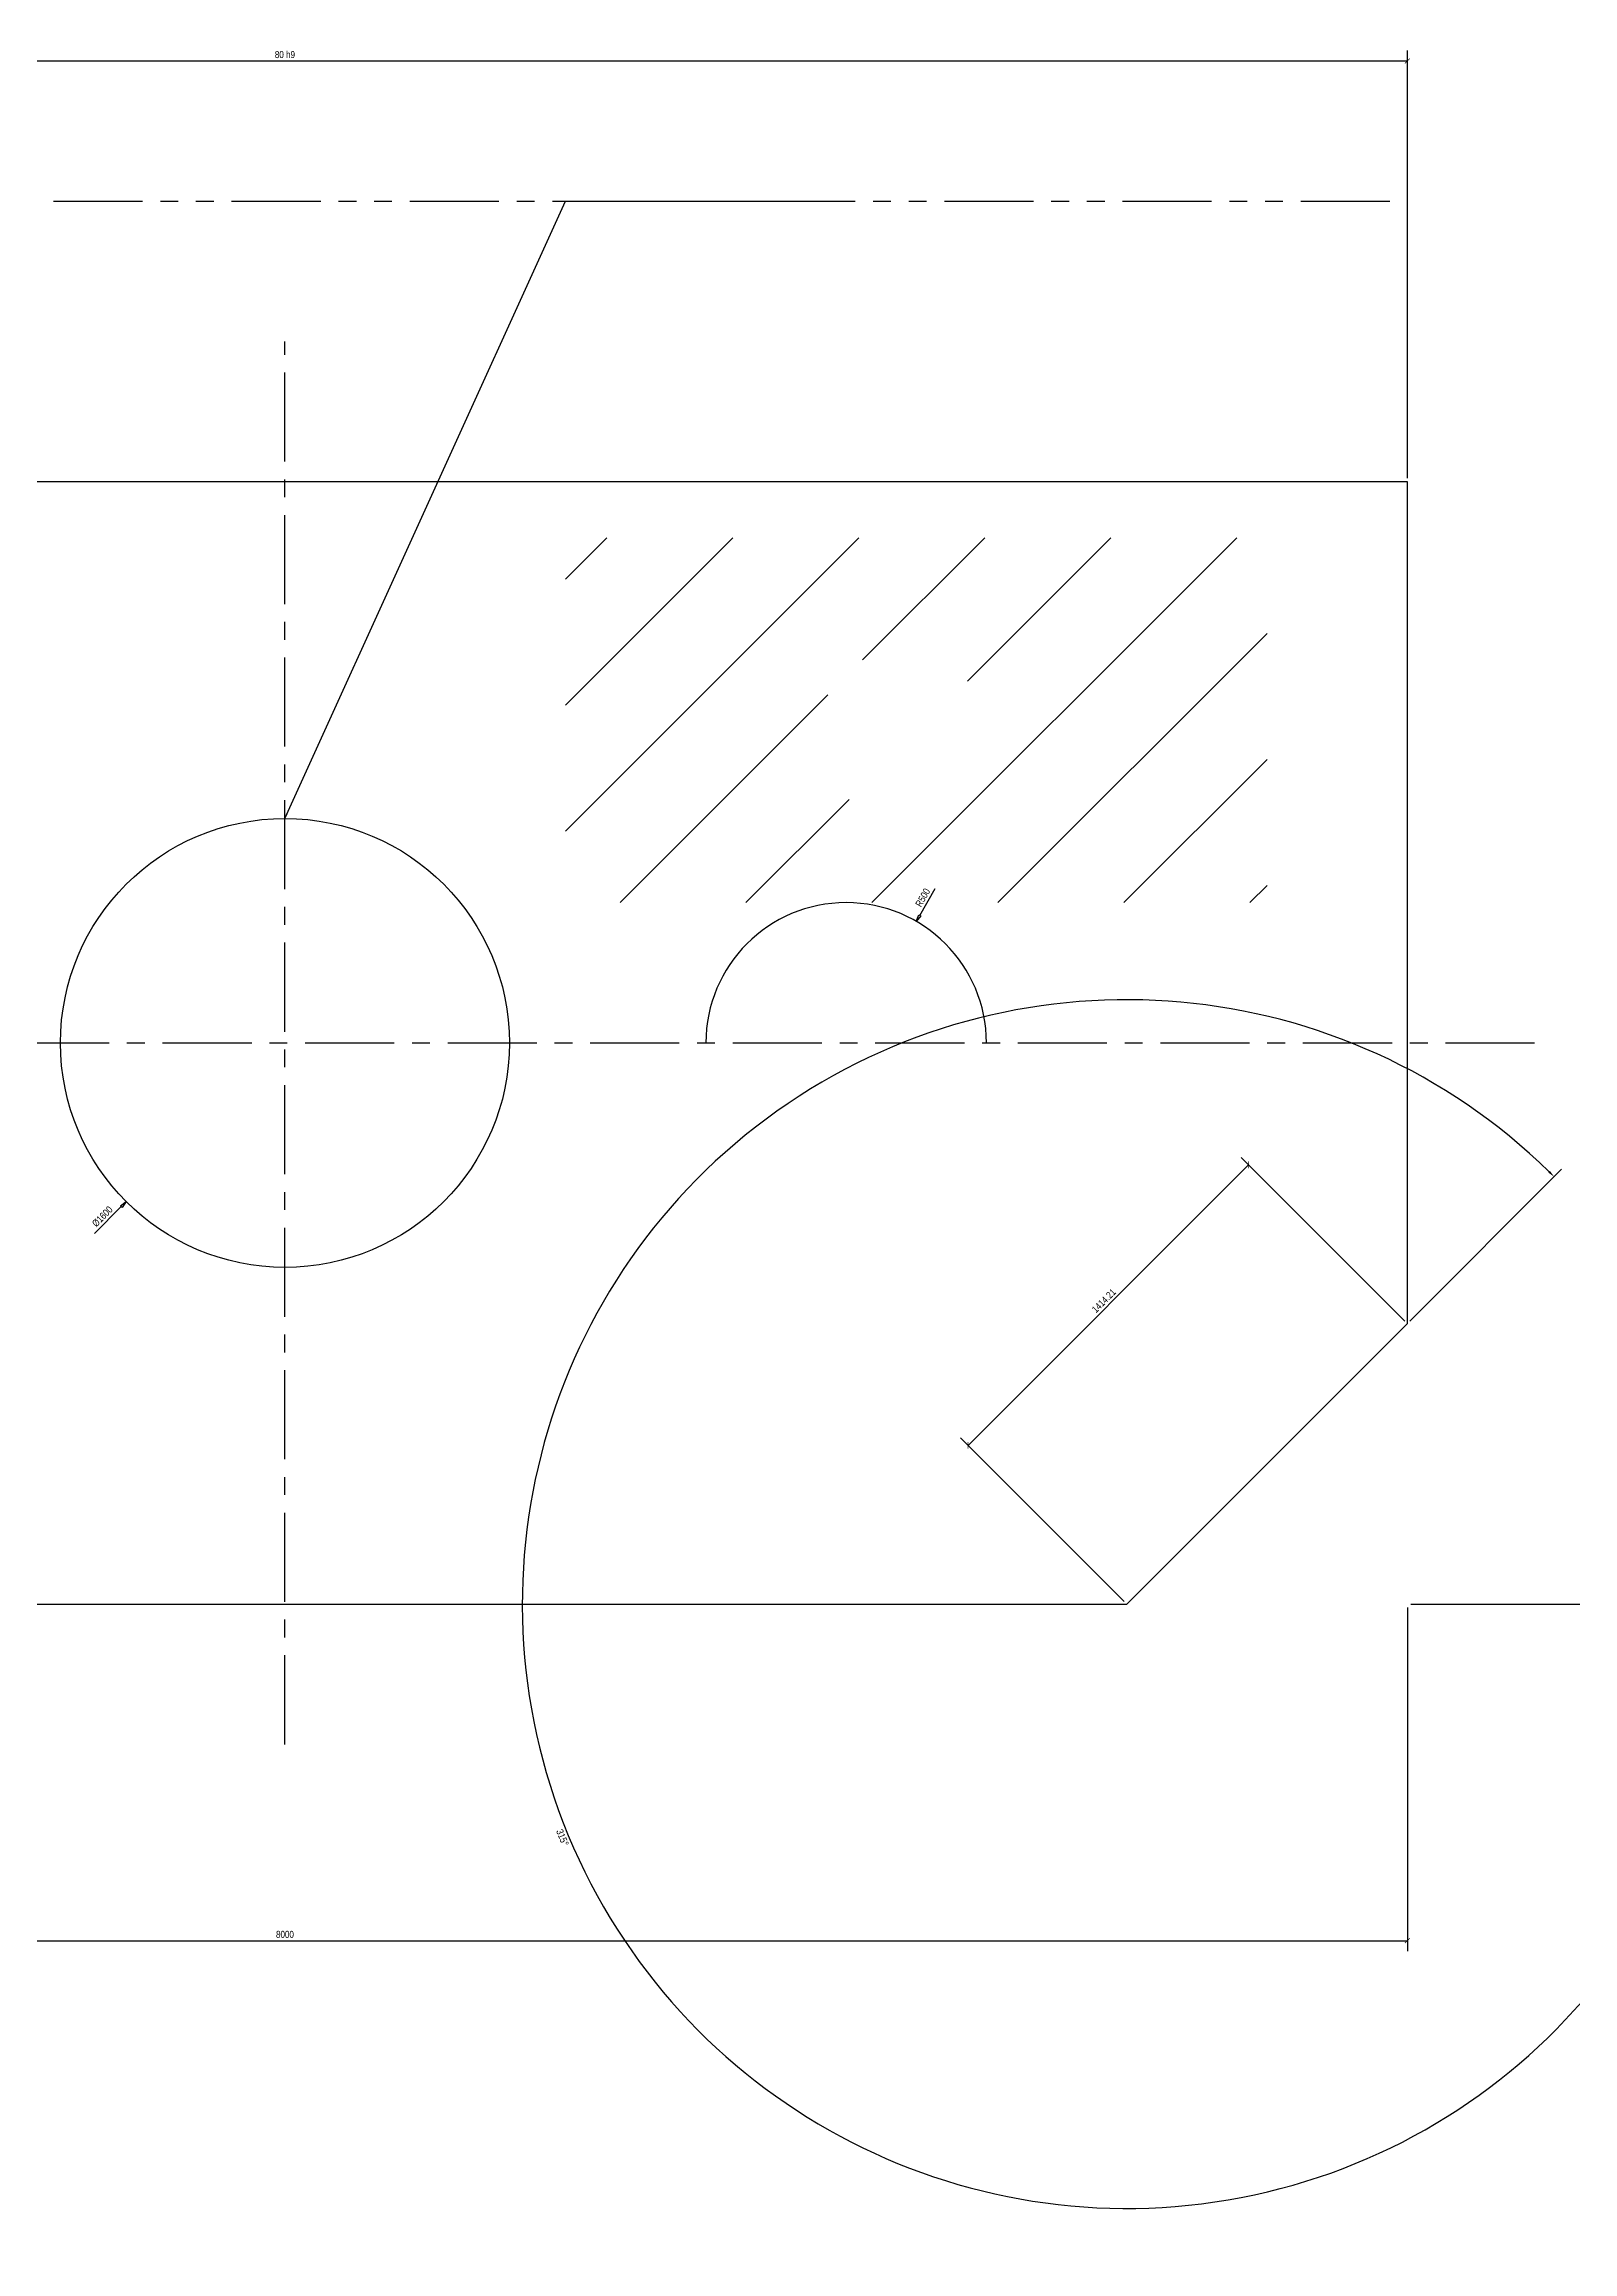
# Model space of a CAD drawing. Header units: millimetres. Extents: x -15 to 121, y -23 to 71.
# Drawn here: x 31.4 to 85.9, y -23.1 to 55.6 of the extents above; entities that cross this region are included whole.
import ezdxf

# ---------------------------------------------------------------- set-up
doc = ezdxf.new("R2010")
doc.units = ezdxf.units.MM
doc.linetypes.add('CENTER', pattern=[5.08, 3.175, -0.635, 0.635, -0.635])
doc.linetypes.add('PHANTOM', pattern=[6.35, 3.175, -0.635, 0.635, -0.635, 0.635, -0.635])
for name, color, linetype in [('0.50', 2, 'Continuous'), ('Achsen', 4, 'CENTER'), ('Bemaßung', 4, 'Continuous'), ('Schraffur', 6, 'Continuous'), ('Strich-2xPunkt', 4, 'PHANTOM')]:
    doc.layers.add(name, color=color, linetype=linetype)
doc.styles.add('OpenSansCondensed-Light', font='OpenSansCondensed-Light.ttf')
doc.dimstyles.new('EZ_CURVED', dxfattribs={"dimtxt": 0.25, "dimasz": 0.25, "dimexe": 0.375, "dimexo": 0.125, "dimgap": 0.1, "dimtad": 1, "dimlfac": 100, "dimzin": 12, "dimdsep": 46, "dimtxsty": 'OpenSansCondensed-Light', "dimcen": 2.5, "dimazin": 2, "dimtfac": 0.5, "dimtmove": 2, "dimatfit": 3, "dimarcsym": 2})
doc.dimstyles.new('EZ_RADIUS', dxfattribs={"dimtxt": 0.25, "dimasz": 0.25, "dimexe": 0.375, "dimexo": 0.125, "dimgap": 0.1, "dimtad": 1, "dimlfac": 100, "dimzin": 12, "dimdsep": 46, "dimtxsty": 'OpenSansCondensed-Light', "dimblk": 'CLOSEDBLANK', "dimcen": 0, "dimazin": 3, "dimtfac": 0.5, "dimtofl": 0, "dimtmove": 1, "dimatfit": 3, "dimarcsym": 0})
doc.dimstyles.new('EZDXF', dxfattribs={"dimtxt": 0.25, "dimasz": 0.175, "dimexe": 0.375, "dimexo": 0.125, "dimgap": 0.1, "dimtad": 1, "dimlfac": 100, "dimzin": 12, "dimdsep": 46, "dimtxsty": 'OpenSansCondensed-Light', "dimblk": 'ARCHTICK', "dimcen": 2.5, "dimazin": 3, "dimtfac": 0.5, "dimtmove": 2, "dimatfit": 3, "dimarcsym": 0})

# ---------------------------------------------------------------- blocks, each defined once
blk = doc.blocks.new('_ARCHTICK')
at = {"color": 0, "linetype": 'ByBlock', "const_width": 0.15}
blk.add_lwpolyline([(-0.5, -0.5), (0.5, 0.5)], dxfattribs=at)
blk = doc.blocks.new('_CLOSEDBLANK')
at = {"color": 0, "linetype": 'ByBlock'}
blk.add_lwpolyline([(-1, 0.16), (0, 0), (-1, -0.16)], close=True, dxfattribs=at)
blk = doc.blocks.new('*D6')
blk.add_line((34.166, 14.166), (33.212, 13.212))
at = {"layer": 'Defpoints'}
for p in [(40, 20), (34.343, 14.343)]:
    blk.add_point(p, dxfattribs=at)
at = {"layer": 'Bemaßung', "xscale": 0.25, "yscale": 0.25, "rotation": 44.99999999999997}
blk.add_blockref('_CLOSEDBLANK', (34.343, 14.343), dxfattribs=at)
at = {"layer": 'Bemaßung', "insert": (33.495, 13.813), "char_height": 0.25, "attachment_point": 5, "rotation": 45, "style": 'OpenSansCondensed-Light'}
blk.add_mtext('%%c1600', dxfattribs=at)
blk = doc.blocks.new('*D7')
blk.add_line((62.625, 24.547), (63.175, 25.499))
at = {"layer": 'Defpoints'}
for p in [(62.5, 24.33), (60, 20)]:
    blk.add_point(p, dxfattribs=at)
at = {"layer": 'Bemaßung', "xscale": 0.25, "yscale": 0.25, "rotation": 240}
blk.add_blockref('_CLOSEDBLANK', (62.5, 24.33), dxfattribs=at)
at = {"layer": 'Bemaßung', "insert": (62.73, 25.179), "char_height": 0.25, "attachment_point": 5, "rotation": 60, "style": 'OpenSansCondensed-Light'}
blk.add_mtext('R500', dxfattribs=at)

msp = doc.modelspace()

# ---------------------------------------------------------------- hatches: boundary and pattern name
at = {"layer": 'Schraffur'}
h = msp.add_hatch(dxfattribs=at)
h.set_pattern_fill('ANSI31')
h.paths.add_polyline_path([(50, 25), (75, 25), (75, 38), (50, 38)])
edge = h.paths.add_edge_path()
edge.add_arc((62, 31), 3, 0, 360)

# ---------------------------------------------------------------- linework, layer by layer
at = {"layer": '0.50'}
msp.add_lwpolyline([(0, 0), (70, 0), (80, 10), (80, 40), (0, 40)], close=True, dxfattribs=at)
msp.add_circle((40, 20), 8, dxfattribs=at)
msp.add_arc((60, 20), 5, 0, 180, dxfattribs=at)
at = {"layer": 'Achsen'}
for p, q in [((40, -5), (40, 45)), ((-5, 20), (85, 20))]:
    msp.add_line(p, q, dxfattribs=at)
at = {"layer": 'Strich-2xPunkt'}
msp.add_line((0, 50), (80, 50), dxfattribs=at)

# ---------------------------------------------------------------- dimensions: what is measured, and where the dimension line sits
at = {"layer": 'Bemaßung'}
msp.add_linear_dim(base=(0, 55), p1=(0, 40), p2=(80, 40), text='80 h9', dimstyle='EZDXF', dxfattribs=at).render()
dim = msp.add_diameter_dim_2p(p1=(45.65685, 25.65685), p2=(34.34315, 14.34315), dimstyle='EZ_RADIUS', dxfattribs=at)
dim.commit()
dim.dimension.update_dxf_attribs({"geometry": '*D6', "text_midpoint": (33.49462, 13.81282)})
dim = msp.add_radius_dim(center=(60, 20), mpoint=(62.5, 24.33013), dimstyle='EZ_RADIUS', dxfattribs=at)
dim.commit()
dim.dimension.update_dxf_attribs({"geometry": '*D7', "text_midpoint": (62.73014, 25.17875)})
msp.add_angular_dim_2l(base=(90, 8), line1=((70, 0), (80, 0)), line2=((70, 0), (80, 10)), dimstyle='EZ_CURVED', dxfattribs=at).render()
msp.add_linear_dim(base=(64.34315, 5.65685), p1=(70, 0), p2=(80, 10), angle=45, dimstyle='EZDXF', dxfattribs=at).render()
msp.add_linear_dim(base=(0, -12), p1=(0, 0), p2=(80, 0), dimstyle='EZDXF', dxfattribs=at).render()

# ---------------------------------------------------------------- leaders
msp.add_leader([(40, 28), (50, 50), (60, 50)], dimstyle='EZDXF', dxfattribs=at)

doc.saveas('drawing.dxf')
